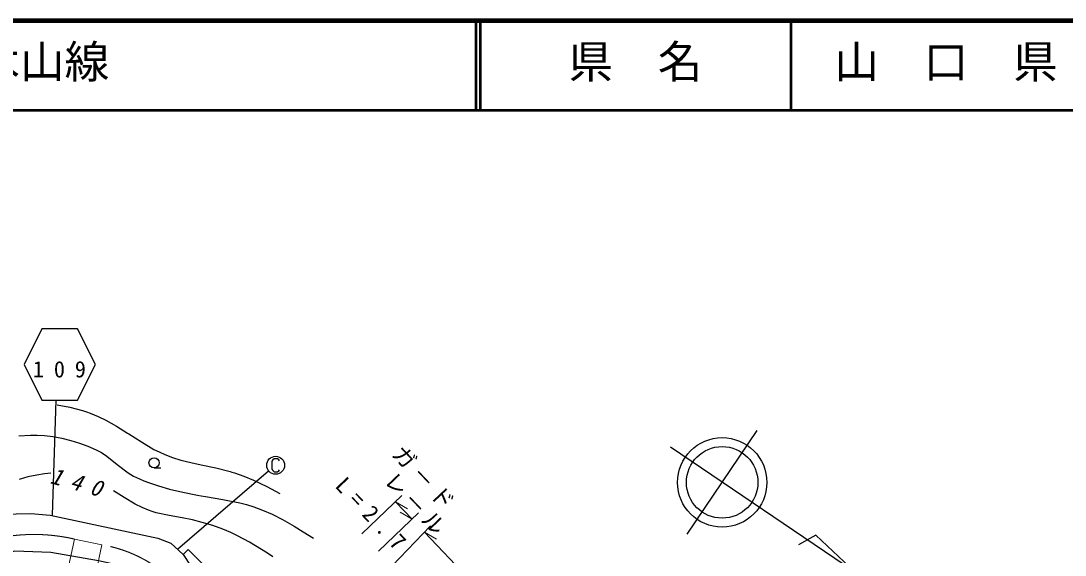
# Model space of a CAD drawing. Units: millimetres, scale not verified. Extents: x 40000 to 680000, y 20000 to 380000.
# Drawn here: x 246850 to 363708, y 320264 to 380000 of the extents above; entities that cross this region are included whole.
import ezdxf
from ezdxf.enums import TextEntityAlignment as Align

# ---------------------------------------------------------------- set-up
doc = ezdxf.new("R2010")
doc.units = ezdxf.units.MM
doc.header["$LTSCALE"] = 1000
doc.linetypes.add('CHAIN', pattern=[18.5, 12, -1.5, 3.5, -1.5])
for name, color, linetype, lineweight in [('M-BGD', 7, 'Continuous', 25), ('M-BMK', 2, 'CHAIN', 13), ('M-BMK-OTRS', 5, 'Continuous', 25), ('M-STR-HTXT', 7, 'Continuous', 13), ('M-STR-STRC', 7, 'Continuous', 25), ('M-TTL', 2, 'Continuous', 140), ('M-TTL-LINE', 7, 'Continuous', 50)]:
    doc.layers.add(name, color=color, linetype=linetype, lineweight=lineweight)
doc.layers.add('M-TTL-TXT', color=7, linetype='Continuous')
doc.styles.add('ＭＳ ゴシック', font='')
doc.styles.get('ＭＳ ゴシック').set_extended_font_data('MS Gothic')

msp = doc.modelspace()

# ---------------------------------------------------------------- linework, layer by layer
at = {"layer": 'M-BGD'}
for p, q in [((321407, 322599), (329256, 334192)), ((340237, 318304), (319535, 332320)), ((261752, 330011), (262502, 330011)), ((335829, 322496), (333880, 321401)), ((340237, 318304), (335829, 322496)), ((265574, 320908), (264993, 320328))]:
    msp.add_line(p, q, dxfattribs=at)
for points in [[(250919, 337084), (252312, 336788), (253755, 336415), (254179, 336282), (254599, 336135), (255487, 335770), (256352, 335347), (257535, 334683), (258776, 333911), (258858, 333859), (258940, 333806), (260329, 332917), (261742, 332089), (262306, 331802), (262965, 331506), (263808, 331181), (264753, 330887), (265880, 330603), (267018, 330356), (268648, 330015), (270254, 329617), (270470, 329553), (270756, 329465), (271782, 329101), (272890, 328636), (274375, 327924), (275845, 327165)], [(246626, 333613), (247935, 333676), (248671, 333673), (249488, 333632), (250424, 333519), (251430, 333330), (252424, 333078), (253406, 332771), (254356, 332432), (255277, 332034), (255866, 331724), (256482, 331334), (257634, 330409), (258840, 329465), (259437, 329105), (260111, 328776), (260621, 328565), (261140, 328372), (262238, 327996), (263477, 327641), (264982, 327286), (266631, 326962), (267014, 326894), (267525, 326806), (269455, 326478), (271364, 326091), (272094, 325904), (272915, 325656), (273878, 325303), (274954, 324832), (276139, 324232), (277432, 323501), (278455, 322883), (279600, 322170)], [(250201, 329413), (249849, 329382), (249484, 329340), (248636, 329220), (247633, 329008), (246645, 328732)], [(275035, 320070), (274453, 320462), (273765, 320907), (272440, 321701), (271097, 322435), (270326, 322808), (269452, 323178), (268313, 323580), (267153, 323920), (266068, 324189), (264881, 324443), (263458, 324690), (261984, 325008), (261552, 325134), (261128, 325279), (260405, 325577), (259627, 325972), (258416, 326697), (257220, 327466)], [(265574, 320908), (269429, 317053), (270753, 315125), (272393, 311903), (272450, 308853), (271961, 306292)]]:
    msp.add_lwpolyline(points, dxfattribs=at)
for centre, radius in [((325332, 328396), 5000), ((325332, 328396), 4000), ((261752, 330581), 570)]:
    msp.add_circle(centre, radius, dxfattribs=at)
at = {"layer": 'M-BMK'}
msp.add_line((252838, 322056), (255911, 321415), dxfattribs=at)
for centre, radius, start, end in [((248322, 302572), 20000, 76.95053, 121.17505), ((253417, 306624), 15000, 30.77328, 80.42908)]:
    msp.add_arc(centre, radius, start, end, dxfattribs=at)
at = {"layer": 'M-BMK-OTRS'}
for points in [[(237091, 321188), (242788, 324191), (244685, 324836), (247963, 324928), (250112, 324717), (262179, 322160), (263618, 321613), (264999, 320318), (266726, 317703), (268459, 314656), (270465, 310053), (270880, 308764), (271307, 306175)], [(267147, 307717), (264256, 313102), (262615, 315352), (261207, 316949), (259485, 318314), (257741, 319134), (255532, 319622), (250213, 320567), (246165, 320701), (243896, 320112), (241186, 319041), (239006, 317989), (196275, 296514), (190831, 294103), (186734, 292696), (183730, 291918), (180452, 291435), (152409, 290919), (128862, 290405), (120032, 290390), (115154, 290766), (111641, 291357), (106619, 292802), (100840, 296010)]]:
    msp.add_lwpolyline(points, dxfattribs=at)
at = {"layer": 'M-STR-HTXT'}
for p, q in [((284992, 322656), (289487, 326927)), ((288762, 326238), (290100, 325441)), ((288762, 326238), (290624, 324283)), ((291349, 324972), (286854, 320701)), ((290624, 324283), (289285, 325079)), ((288410, 319067), (292687, 323552)), ((292003, 322835), (293342, 322038)), ((292003, 322835), (311727, 302124)), ((255911, 321415), (252735, 306376))]:
    msp.add_line(p, q, dxfattribs=at)
msp.add_lwpolyline([(252838, 322056), (248557, 302376), (237969, 319684)], dxfattribs=at)
at = {"layer": 'M-STR-STRC'}
for p, q in [((250757, 337584), (250346, 324737)), ((274571, 329634), (264387, 320892))]:
    msp.add_line(p, q, dxfattribs=at)
msp.add_lwpolyline([(249199, 337584), (253199, 337584), (255198, 341584), (253199, 345584), (249199, 345584), (247199, 341584)], close=True, dxfattribs=at)
msp.add_lwpolyline([(275797, 330789), (275717, 330909), (275557, 331029), (275197, 331029), (275037, 330909), (274917, 330749), (274917, 329869), (275037, 329709), (275197, 329589), (275557, 329589), (275717, 329669), (275797, 329789)], dxfattribs=at)
msp.add_circle((275357, 330309), 1000, dxfattribs=at)
at = {"layer": 'M-TTL'}
msp.add_line((680000, 380000), (40000, 380000), dxfattribs=at)
at = {"layer": 'M-TTL-LINE'}
for p, q in [((297750, 380000), (297750, 370000)), ((298250, 380000), (298250, 370000)), ((333000, 380000), (333000, 370000)), ((40000, 370000), (680000, 370000))]:
    msp.add_line(p, q, dxfattribs=at)

# ---------------------------------------------------------------- texts
at = {"layer": 'M-BGD', "insert": (249988, 328304), "char_height": 1833, "attachment_point": 7, "rotation": 344.5, "style": 'ＭＳ ゴシック'}
msp.add_mtext('\\T1.84;\\Q15;140', dxfattribs=at)
at = {"layer": 'M-STR-HTXT', "char_height": 1833, "attachment_point": 7, "style": 'ＭＳ ゴシック'}
for s, insert, rotation in [('\\T1.24;ガ－ド', (288173, 331418), 313.4), ('\\T1.76;L=2.7', (281879, 327914), 313.5), ('\\T1.2;レ－ル', (287339, 328456), 313.6)]:
    msp.add_mtext(s, dxfattribs=dict(at, insert=insert, rotation=rotation))
at = {"layer": 'M-STR-STRC', "insert": (248194, 340098), "char_height": 1833, "attachment_point": 7, "style": 'ＭＳ ゴシック'}
msp.add_mtext('\\T1.88;109', dxfattribs=at)
at = {"layer": 'M-TTL-TXT', "style": 'ＭＳ ゴシック'}
for s, p in [('一般県道白木山線', (216734, 372500)), ('県\u3000名', (308125, 372500)), ('山\u3000口\u3000県', (337875, 372500))]:
    msp.add_text(s, height=3666, dxfattribs=at).set_placement(p, align=Align.BOTTOM_LEFT)

doc.saveas('drawing.dxf')
